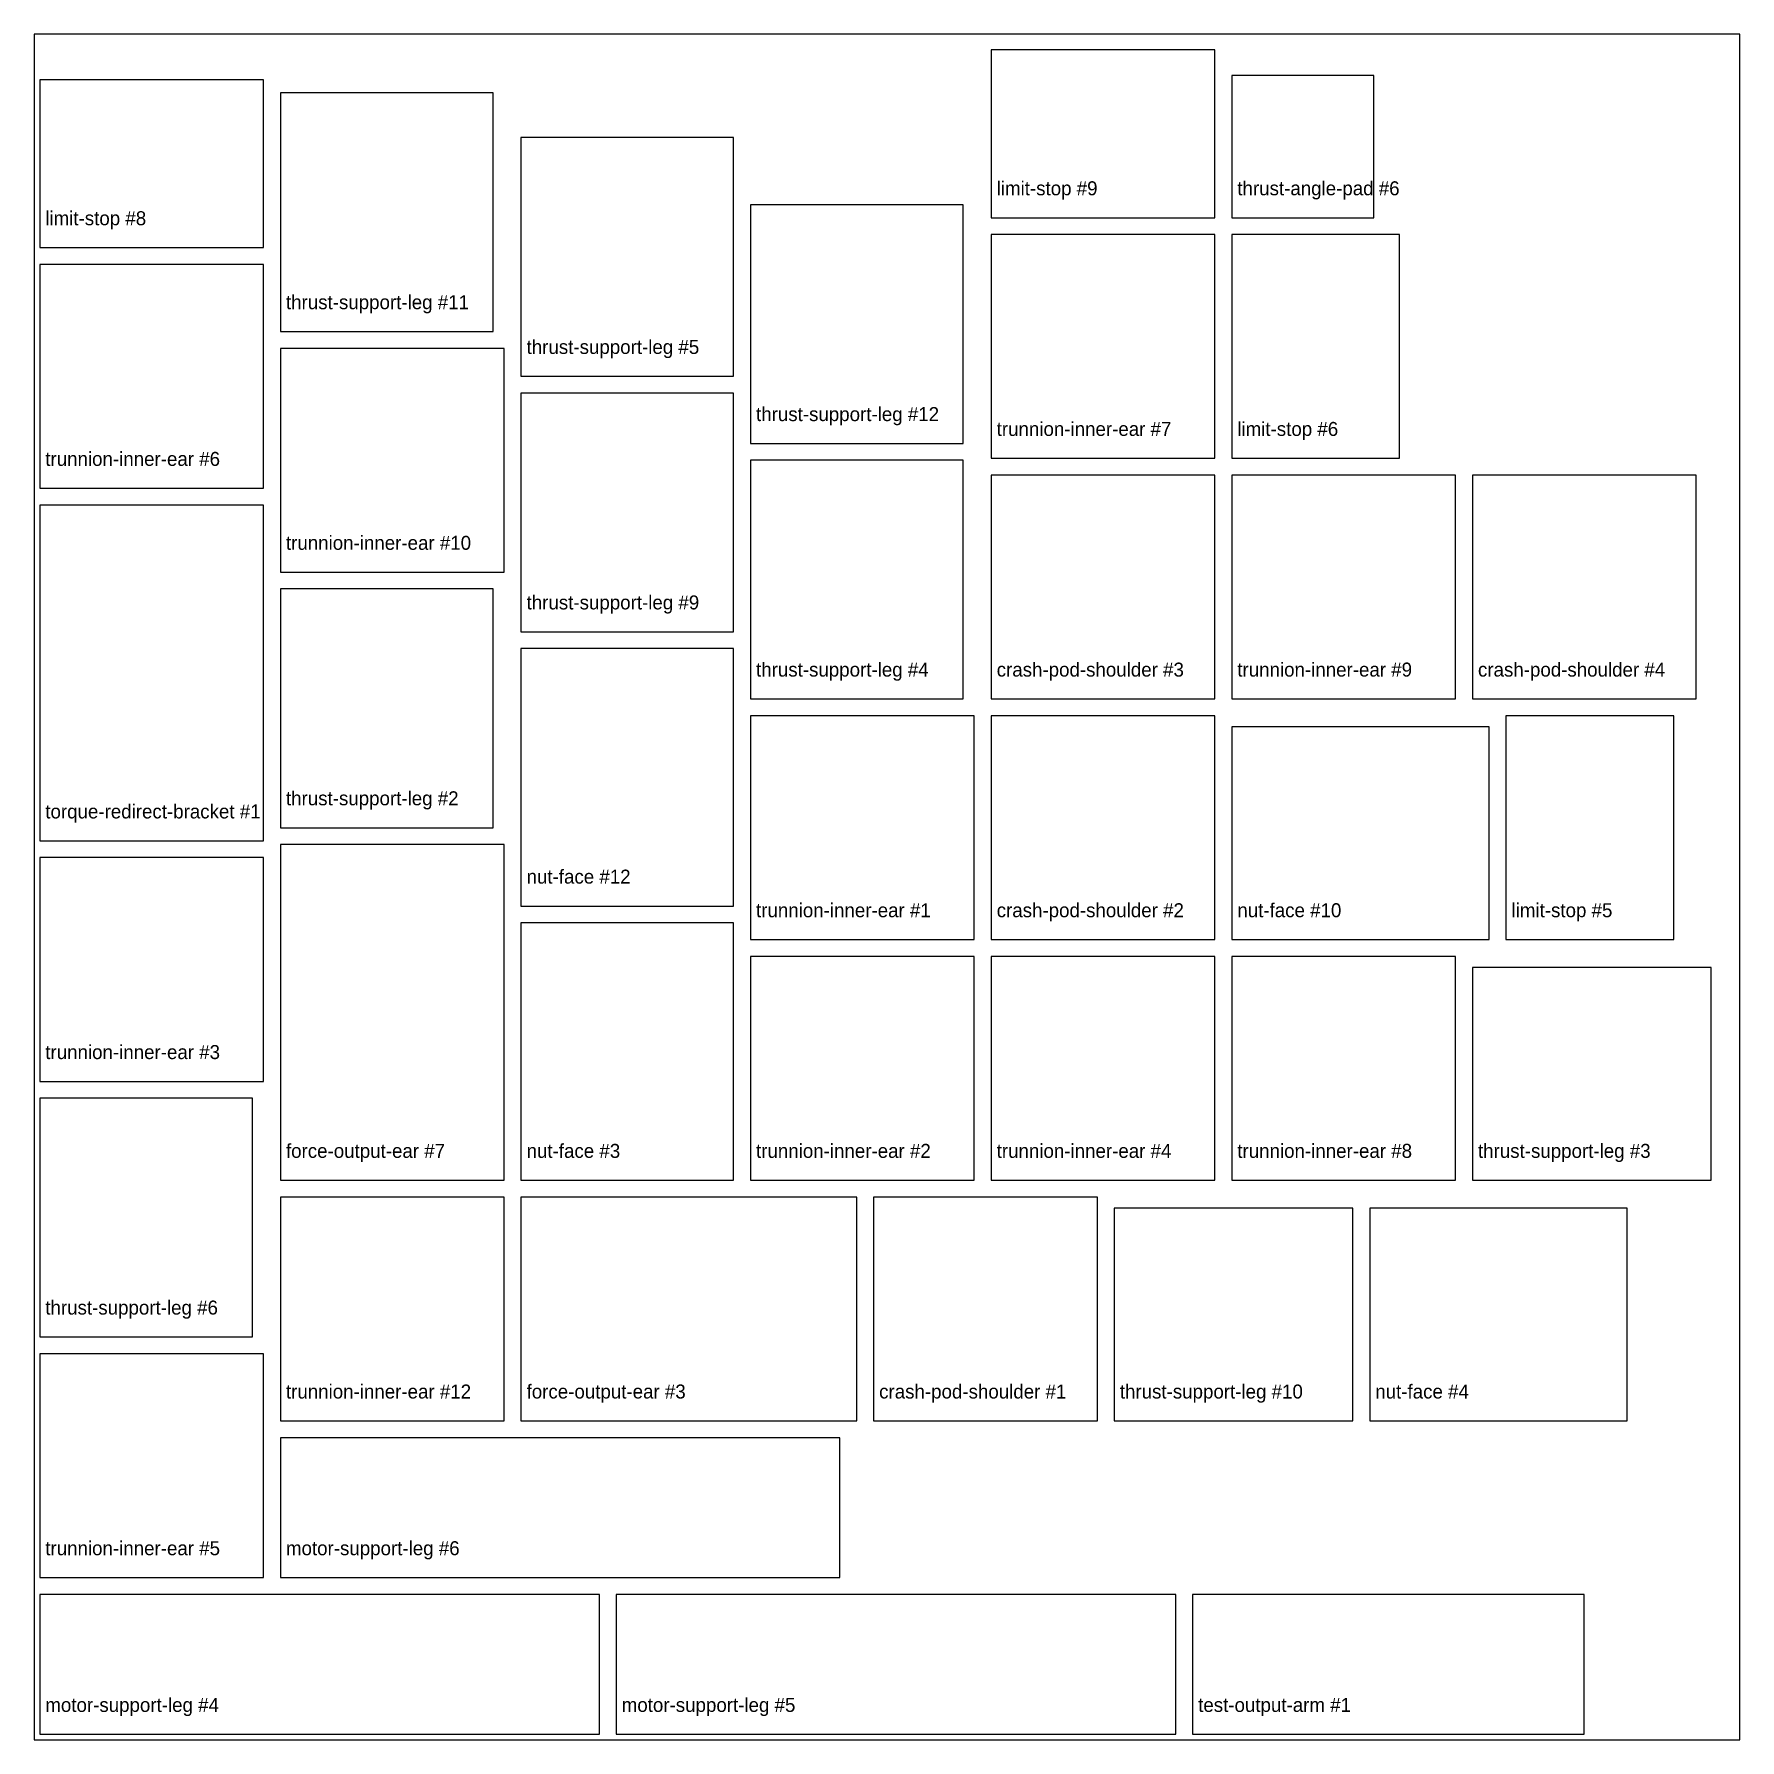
# Model space of a CAD drawing. Header units: millimetres. Extents: x 0 to 305, y 0 to 305.
import ezdxf

# ---------------------------------------------------------------- set-up
doc = ezdxf.new("R2010")
doc.units = ezdxf.units.MM

msp = doc.modelspace()

# ---------------------------------------------------------------- linework, layer by layer
for points in [[(0, 0), (304.8, 0), (304.8, 304.8), (0, 304.8)], [(171, 272), (211, 272), (211, 302), (171, 302)], [(1, 266.65), (41, 266.65), (41, 296.65), (1, 296.65)], [(214, 272), (239.4, 272), (239.4, 297.4), (214, 297.4)], [(44, 251.65), (82, 251.65), (82, 294.3), (44, 294.3)], [(87, 243.65), (125, 243.65), (125, 286.3), (87, 286.3)], [(128, 231.65), (166, 231.65), (166, 274.3), (128, 274.3)], [(171, 229), (211, 229), (211, 269), (171, 269)], [(214, 229), (244, 229), (244, 269), (214, 269)], [(1, 223.65), (41, 223.65), (41, 263.65), (1, 263.65)], [(44, 208.65), (84, 208.65), (84, 248.65), (44, 248.65)], [(87, 198), (125, 198), (125, 240.65), (87, 240.65)], [(128, 186), (166, 186), (166, 228.65), (128, 228.65)], [(171, 186), (211, 186), (211, 226), (171, 226)], [(214, 186), (254, 186), (254, 226), (214, 226)], [(257, 186), (297, 186), (297, 226), (257, 226)], [(1, 160.65), (41, 160.65), (41, 220.65), (1, 220.65)], [(44, 163), (82, 163), (82, 205.65), (44, 205.65)], [(87, 149), (125, 149), (125, 195), (87, 195)], [(128, 143), (168, 143), (168, 183), (128, 183)], [(171, 143), (211, 143), (211, 183), (171, 183)], [(263, 143), (293, 143), (293, 183), (263, 183)], [(214, 143), (260, 143), (260, 181), (214, 181)], [(44, 100), (84, 100), (84, 160), (44, 160)], [(1, 117.65), (41, 117.65), (41, 157.65), (1, 157.65)], [(87, 100), (125, 100), (125, 146), (87, 146)], [(128, 100), (168, 100), (168, 140), (128, 140)], [(171, 100), (211, 100), (211, 140), (171, 140)], [(214, 100), (254, 100), (254, 140), (214, 140)], [(257, 100), (299.65, 100), (299.65, 138), (257, 138)], [(1, 72), (39, 72), (39, 114.65), (1, 114.65)], [(44, 57), (84, 57), (84, 97), (44, 97)], [(87, 57), (147, 57), (147, 97), (87, 97)], [(150, 57), (190, 57), (190, 97), (150, 97)], [(193, 57), (235.65, 57), (235.65, 95), (193, 95)], [(238.65, 57), (284.65, 57), (284.65, 95), (238.65, 95)], [(1, 29), (41, 29), (41, 69), (1, 69)], [(44, 29), (144, 29), (144, 54), (44, 54)], [(1, 1), (101, 1), (101, 26), (1, 26)], [(104, 1), (204, 1), (204, 26), (104, 26)], [(207, 1), (277, 1), (277, 26), (207, 26)]]:
    msp.add_lwpolyline(points, close=True)

# ---------------------------------------------------------------- texts
for s, p in [('limit-stop #9', (172, 276)), ('thrust-angle-pad #6', (215, 276)), ('limit-stop #8', (2, 270.65)), ('thrust-support-leg #11', (45, 255.65)), ('thrust-support-leg #5', (88, 247.65)), ('thrust-support-leg #12', (129, 235.65)), ('trunnion-inner-ear #7', (172, 233)), ('limit-stop #6', (215, 233)), ('trunnion-inner-ear #6', (2, 227.65)), ('trunnion-inner-ear #10', (45, 212.65)), ('thrust-support-leg #9', (88, 202)), ('thrust-support-leg #4', (129, 190)), ('crash-pod-shoulder #3', (172, 190)), ('trunnion-inner-ear #9', (215, 190)), ('crash-pod-shoulder #4', (258, 190)), ('thrust-support-leg #2', (45, 167)), ('torque-redirect-bracket #1', (2, 164.65)), ('nut-face #12', (88, 153)), ('trunnion-inner-ear #1', (129, 147)), ('crash-pod-shoulder #2', (172, 147)), ('nut-face #10', (215, 147)), ('limit-stop #5', (264, 147)), ('trunnion-inner-ear #3', (2, 121.65)), ('force-output-ear #7', (45, 104)), ('nut-face #3', (88, 104)), ('trunnion-inner-ear #2', (129, 104)), ('trunnion-inner-ear #4', (172, 104)), ('trunnion-inner-ear #8', (215, 104)), ('thrust-support-leg #3', (258, 104)), ('thrust-support-leg #6', (2, 76)), ('trunnion-inner-ear #12', (45, 61)), ('force-output-ear #3', (88, 61)), ('crash-pod-shoulder #1', (151, 61)), ('thrust-support-leg #10', (194, 61)), ('nut-face #4', (239.65, 61)), ('trunnion-inner-ear #5', (2, 33)), ('motor-support-leg #6', (45, 33)), ('motor-support-leg #4', (2, 5)), ('motor-support-leg #5', (105, 5)), ('test-output-arm #1', (208, 5))]:
    msp.add_text(s, height=2.5).set_placement(p)

doc.saveas('drawing.dxf')
